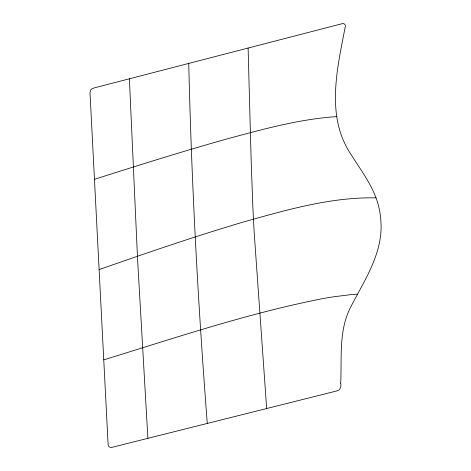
<?xml version="1.0" encoding="UTF-8"?>
<svg xmlns="http://www.w3.org/2000/svg" width="471" height="471" viewBox="0 0 471 471"><rect width="100%" height="100%" fill="white"/><g stroke="black" fill="none" stroke-linecap="round" stroke-linejoin="round"><path stroke-width="0.71" d="M99.11 269.583C147.517 252.68 196.018 235.959 245.22 221.482C287.858 209.601 331.325 196.978 376.005 197.867M94.465 179.316C138.774 165.215 183.113 151.179 227.905 138.68C263.572 129.072 299.538 119.104 336.547 116.614M103.761 359.856C176.024 337.625 247.97 313.333 322.276 298.708A191.774 87.73 -12.4 0 1 334.08 296.736L350.177 294.728A109.831 50.244 -12.4 0 1 357.359 294.169M266.663 408.54L254.21 232.904A439.408 61.424 83.1 0 1 252.774 204.979L251.184 161.541L248.111 48.042M207.281 423.435C198.003 303.607 191.544 183.578 188.747 63.42M147.9 438.336L137.556 258.979L129.39 78.792M340.704 383.194C341.369 386.214 340.468 390.394 336.883 390.918L112.233 447.285C110.479 447.921 108.083 446.702 108.124 444.701L90.002 92.616L90.638 90.073A4.545 4.027 -22.6 0 1 91.527 89.078L93.735 88.03L342.187 23.68C343.73 23.091 345.832 24.545 345.361 26.258C337.354 67.924 325.308 116.319 351.036 154.464C361.84 171.762 375.004 188.465 379.226 208.888A98.881 87.624 -22.6 0 1 380.862 220.769C383.418 252.273 365.037 279.356 351.231 306.015C338.443 329.794 341.911 357.289 340.704 383.194"/></g></svg>
